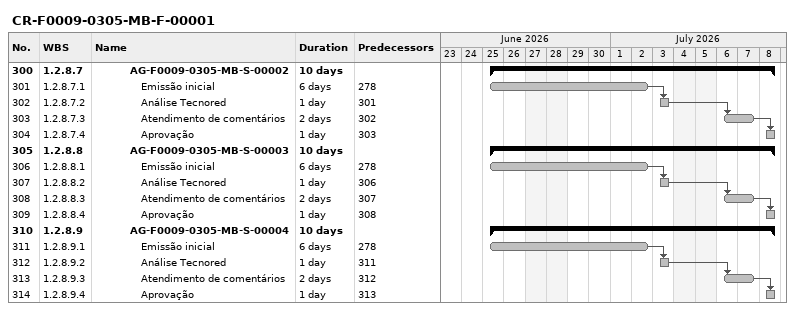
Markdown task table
CR-F0009-0305-MB-F-00001

| ID | WBS | Task | Duration | Start | Finish | Predecessors |
|---|---|---|---|---|---|---|
| 300 | 1.2.8.7 | **AG-F0009-0305-MB-S-00002** | 10d | 2026-06-25 | 2026-07-08 |  |
| 301 | 1.2.8.7.1 | Emissão inicial | 6d | 2026-06-25 | 2026-07-02 | 278 |
| 302 | 1.2.8.7.2 | Análise Tecnored | 1d | 2026-07-03 | 2026-07-03 | 301 |
| 303 | 1.2.8.7.3 | Atendimento de comentários | 2d | 2026-07-06 | 2026-07-07 | 302 |
| 304 | 1.2.8.7.4 | Aprovação | 1d | 2026-07-08 | 2026-07-08 | 303 |
| 305 | 1.2.8.8 | **AG-F0009-0305-MB-S-00003** | 10d | 2026-06-25 | 2026-07-08 |  |
| 306 | 1.2.8.8.1 | Emissão inicial | 6d | 2026-06-25 | 2026-07-02 | 278 |
| 307 | 1.2.8.8.2 | Análise Tecnored | 1d | 2026-07-03 | 2026-07-03 | 306 |
| 308 | 1.2.8.8.3 | Atendimento de comentários | 2d | 2026-07-06 | 2026-07-07 | 307 |
| 309 | 1.2.8.8.4 | Aprovação | 1d | 2026-07-08 | 2026-07-08 | 308 |
| 310 | 1.2.8.9 | **AG-F0009-0305-MB-S-00004** | 10d | 2026-06-25 | 2026-07-08 |  |
| 311 | 1.2.8.9.1 | Emissão inicial | 6d | 2026-06-25 | 2026-07-02 | 278 |
| 312 | 1.2.8.9.2 | Análise Tecnored | 1d | 2026-07-03 | 2026-07-03 | 311 |
| 313 | 1.2.8.9.3 | Atendimento de comentários | 2d | 2026-07-06 | 2026-07-07 | 312 |
| 314 | 1.2.8.9.4 | Aprovação | 1d | 2026-07-08 | 2026-07-08 | 313 |
